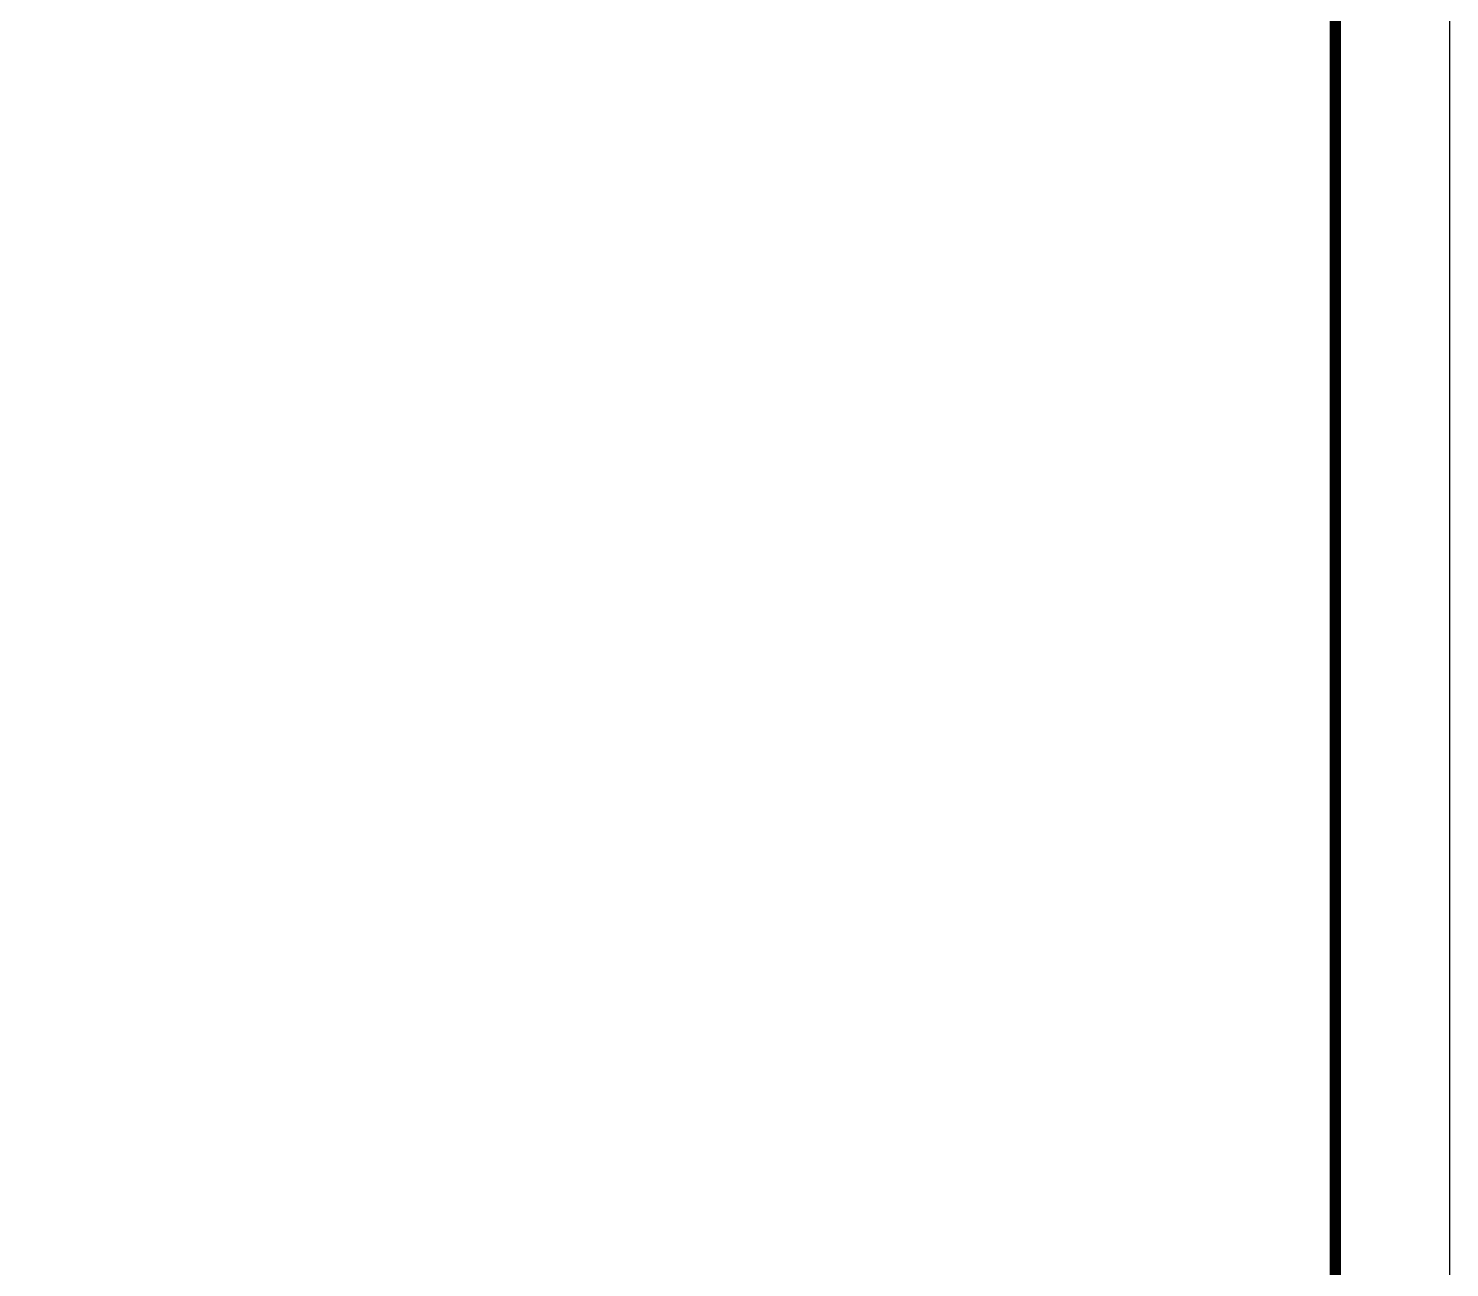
# Model space of a CAD drawing. Header units: millimetres. Extents: x 2079 to 5812, y 229 to 1012.
# Drawn here: x 3825.6 to 3887.8, y 637 to 691.2 of the extents above; entities that cross this region are included whole.
import ezdxf
from ezdxf.enums import TextEntityAlignment as Align

# ---------------------------------------------------------------- set-up
doc = ezdxf.new("R2010")
doc.units = ezdxf.units.MM
doc.styles.get("Standard").update_dxf_attribs({"font": 'GOST Common.ttf'})

# ---------------------------------------------------------------- blocks, each defined once
blk = doc.blocks.new('*U129')
blk.add_lwpolyline([(0, 0), (420, 0), (420, -297), (0, -297)], close=True)
at = {"const_width": 0.5}
blk.add_lwpolyline([(20, -5), (415, -5), (415, -292), (20, -292)], close=True, dxfattribs=at)
blk.add_attdef('РАЗРАБОТАЛ', text='', height=2.5).set_placement((250.501, -264.224), align=Align.MIDDLE_LEFT)
at = {"flags": 8}
for tag, height, p in [('ДАТА', 2.5, (290.074, -264.402)), ('ЛИСТ', 3, (386.388, -271.915)), ('ЛИСТОВ', 3, (403.888, -271.915)), ('ФОРМАТ', 3, (380.972, -294.745))]:
    blk.add_attdef(tag, text='', height=height, dxfattribs=at).set_placement(p, align=Align.MIDDLE_CENTER)
blk.add_attdef('ПРОВЕРИЛ', (250.749, -270.729), '', height=2.5)
for tag, p in [('ТЕПЛОВЫЕ_СЕТИ_001', (316.436, -270.999)), ('ИМЯ_ЧЕРТЕЖА_001', (318.086, -285.55))]:
    blk.add_attdef(tag, p, '', height=3, dxfattribs=at)

msp = doc.modelspace()

# ---------------------------------------------------------------- block references
msp.add_blockref('*U129', (3467.772, 872.606))

doc.saveas('drawing.dxf')
